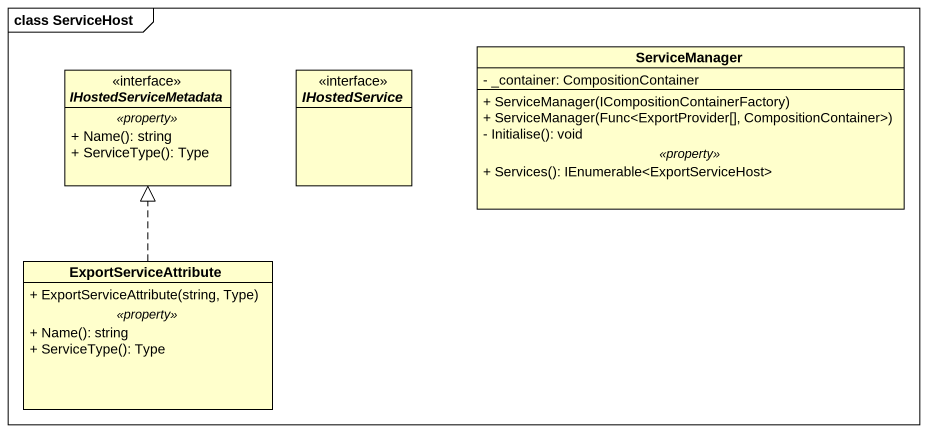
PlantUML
@startuml
mainframe class ServiceHost
hide circle
hide empty members
skinparam classAttributeIconSize 0
interface IHostedServiceMetadata {
  .. <<property>> ..
  + Name(): string
  + ServiceType(): Type
}
interface IHostedService
class ServiceManager {
  - _container: CompositionContainer
  --
  + ServiceManager(ICompositionContainerFactory)
  + ServiceManager(Func<ExportProvider[], CompositionContainer>)
  - Initialise(): void
  .. <<property>> ..
  + Services(): IEnumerable<ExportServiceHost>
}
class ExportServiceAttribute {
  + ExportServiceAttribute(string, Type)
  .. <<property>> ..
  + Name(): string
  + ServiceType(): Type
}
ExportServiceAttribute .up.|> IHostedServiceMetadata
@enduml
